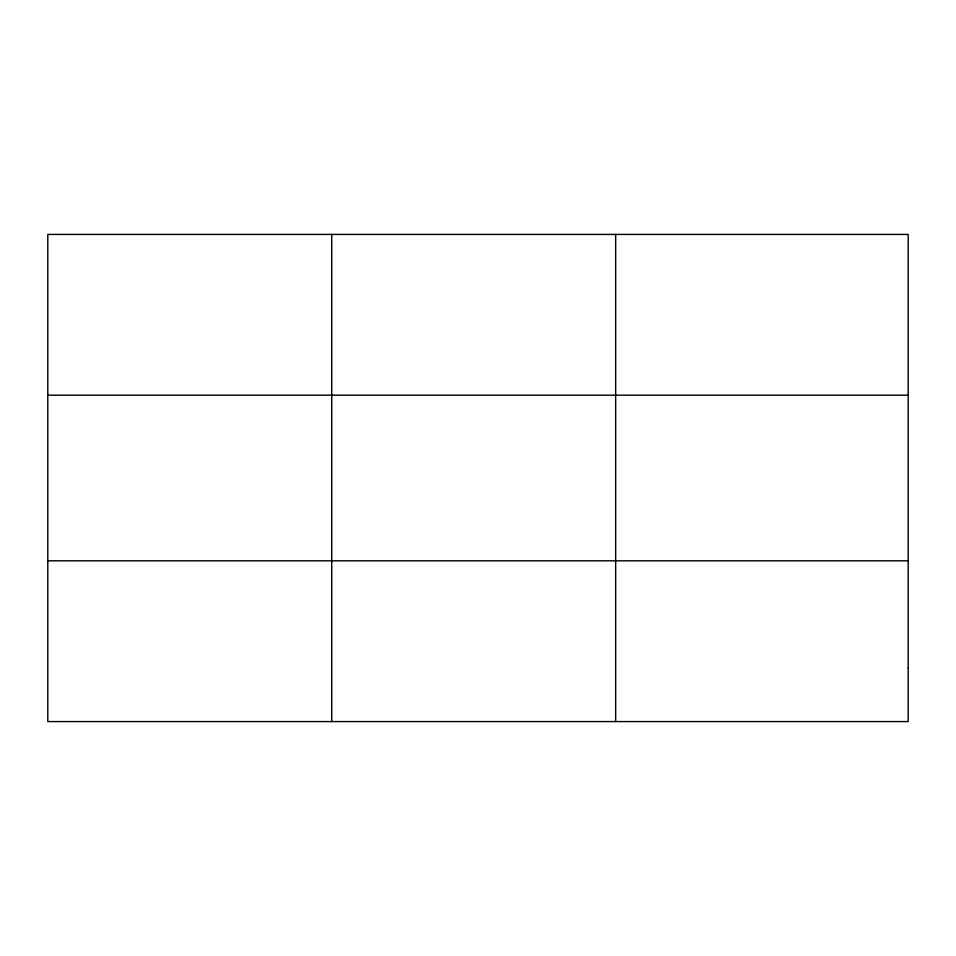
<?xml version="1.0" encoding="UTF-8"?>
<svg xmlns="http://www.w3.org/2000/svg" width="956" height="956" viewBox="0 0 956 956"><rect width="100%" height="100%" fill="white"/><g stroke="black" fill="none" stroke-linecap="round" stroke-linejoin="round"><path stroke-width="1.43" d="M331.732 234.423L331.732 721.577M615.664 234.423L615.664 721.577M47.8 395.187L908.2 395.187M47.8 560.814L908.2 560.814M908.2 667.993L908.2 721.577L47.8 721.577L47.8 234.423L908.2 234.423L908.2 667.993"/></g></svg>
